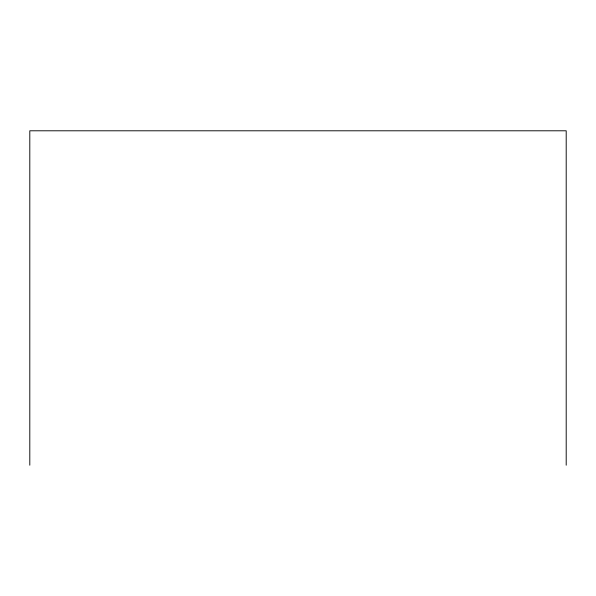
<?xml version="1.0" encoding="UTF-8"?>
<svg xmlns="http://www.w3.org/2000/svg" width="596" height="596" viewBox="0 0 596 596"><rect width="100%" height="100%" fill="white"/><g stroke="black" fill="none" stroke-linecap="round" stroke-linejoin="round"><path stroke-width="0.89" d="M566.2 465.208L566.2 130.792L29.8 130.792L29.8 465.208"/></g></svg>
